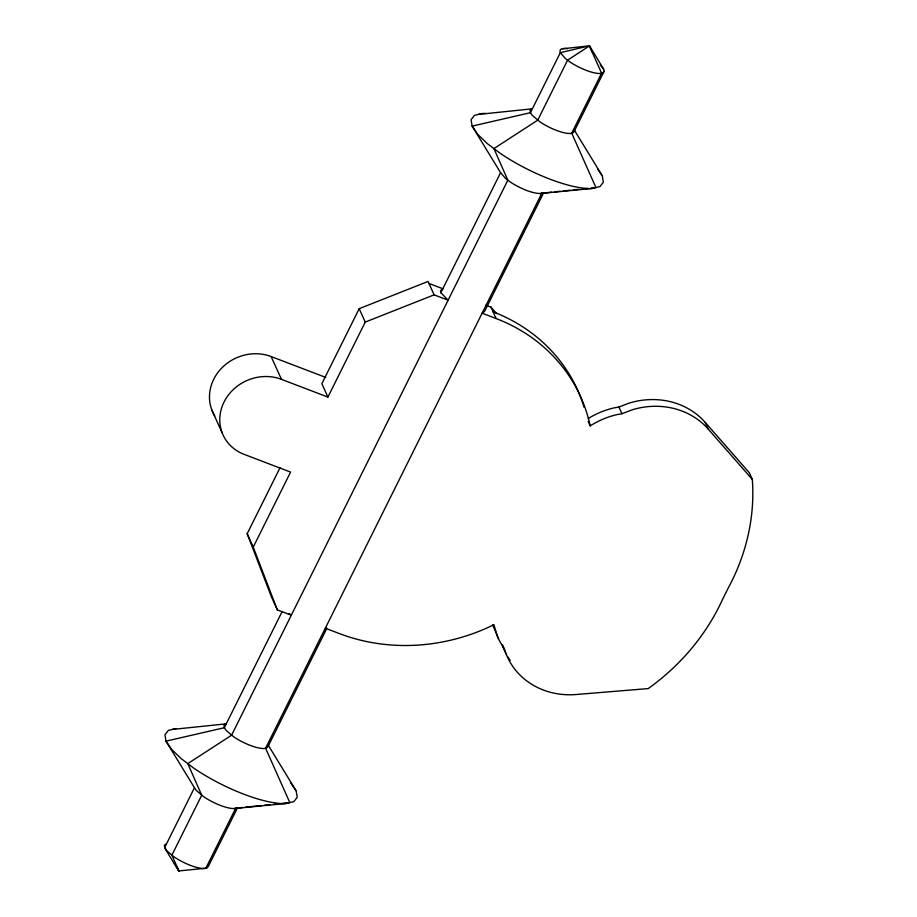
<?xml version="1.0" encoding="UTF-8"?>
<svg xmlns="http://www.w3.org/2000/svg" width="917" height="917" viewBox="0 0 917 917"><rect width="100%" height="100%" fill="white"/><g stroke="black" fill="none" stroke-linecap="round" stroke-linejoin="round"><path stroke-width="1.38" d="M289.073 613.519L291.308 615.204L277.324 609.862L271.272 596.463L247.189 533.705L280.098 467.59M434.119 294.85L428.067 281.439L359.189 308.685L321.856 383.696L327.908 397.095L365.241 322.085L434.119 294.85L448.115 300.191L440.848 292.706L440.492 290.551L442.968 288.798L428.984 283.456M277.324 609.862L253.241 547.105L290.574 472.095L244.094 454.339A43.661 39.603 -24.3 0 1 224.023 402.036A43.661 39.603 -24.3 0 1 281.427 379.329L327.908 397.095M176.075 728.534L168.361 730.413L164.934 734.712L166 741.154L194.45 787.737L164.59 847.732L178.609 870.967L205.855 868.216L235.715 808.209L242.833 807.476M282.149 611.547L224.321 727.731L166 741.154L171.513 749.292L181.073 758.554L194.049 768.343A73.349 20.667 26.5 0 0 286.081 803.498L293.795 801.63L297.223 797.32L296.157 790.878L268.429 745.498M440.848 292.706L500.579 172.694L472.129 126.122L471.063 119.68L474.49 115.37L482.204 113.502A73.349 20.667 26.5 0 1 485.632 113.433M551.805 192.146L541.844 193.178L265.586 748.215L289.806 802.593L282.688 803.338M237.56 807.728L208.331 866.462L207.185 867.895L204.617 868.514A24.45 6.889 26.5 0 1 173.932 856.799L166.424 850.449L164.235 845.589L165.369 844.156M326.521 628.993L268.062 746.449L266.916 747.882L264.348 748.513A24.45 6.889 26.5 0 1 233.663 736.787L226.155 730.436L224.321 727.731L223.966 725.588L225.112 724.143M543.689 192.696L484.589 311.425L482.113 313.178L496.097 318.531A174.643 158.4 -24.3 0 1 590.193 425.889A78.587 71.285 -24.3 0 1 616.43 414.736L621.944 413.727L632.065 409.853A74.357 67.445 -24.3 0 1 708.211 429.076L752.318 479.408A217.34 197.132 -24.3 0 1 728.316 587.854L722.573 599.374A217.34 197.132 -24.3 0 1 648.204 688.587L576.105 694.513A74.357 67.445 -24.3 0 1 504.568 649.591L502.539 645.098M592.244 52.063L589.597 45.965L603.695 69.268L604.051 71.411L574.191 131.418L573.045 132.85L570.477 133.469A24.45 6.889 26.5 0 1 539.792 121.755L532.284 115.404L530.45 112.688L530.095 110.544L531.23 109.112M604.051 71.411L602.905 72.844L600.337 73.475A24.45 6.889 26.5 0 1 569.663 61.748L565.342 58.493L560.31 52.693L559.955 50.538L561.101 49.105L563.668 48.486A24.45 6.889 26.5 0 1 567.485 48.704M589.344 45.988L567.577 60.178L537.706 120.184L493.919 148.577L507.846 180.179L231.577 735.216L187.79 763.62L201.717 795.222L171.846 855.229L179.033 871.104M588.313 418.461A78.587 71.285 -24.3 0 1 613.404 408.031L618.918 407.022L629.039 403.148A74.357 67.445 -24.3 0 1 705.184 422.382L749.292 472.702L752.318 479.408M500.579 172.694L505.599 178.494L509.932 181.761A24.45 6.889 26.5 0 0 540.606 193.476L541.844 193.178M540.606 193.476L592.21 188.466L599.913 186.587L603.352 182.288L602.286 175.846L574.558 130.466M326.647 627.881L325.317 628.202L339.301 633.544A185.555 168.304 -24.3 0 0 489.965 626.609L493.885 624.615L497.725 637.613L504.556 649.568M194.45 787.737L196.284 790.443L203.803 796.793A24.45 6.889 26.5 0 0 234.477 808.519L237.044 807.888M562.43 48.784L589.276 45.85L560.31 52.693L530.45 112.688L472.129 126.122L477.631 134.249L487.202 143.522L500.178 153.299A73.349 20.667 26.5 0 0 592.21 188.466M478.479 114.407L531.138 108.94M554.659 191.848L560.344 191.252M563.198 190.954L570.317 190.22M573.159 189.922L578.856 189.338M583.12 188.891L587.396 188.444M591.66 187.996L595.935 187.561L571.715 133.171L601.575 73.165L589.459 46.045M172.35 729.439L226.442 723.822M245.687 807.178L261.334 805.55M264.188 805.252L269.873 804.668M274.149 804.22L278.413 803.773M234.477 808.519L286.081 803.498M485.872 305.189L490.962 307.138L496.601 313.58M214.738 415.917A43.661 39.603 -24.3 0 1 221.295 368.496A43.661 39.603 -24.3 0 1 271.134 356.553L325.787 377.426M178.884 870.99L176.912 867.035M600.268 65.004L603.695 69.268M597.563 168.877L602.286 175.846M290.643 782.751L296.157 790.878M498.619 638.645L492.658 625.062M705.184 422.382L708.211 429.076M618.918 407.022L621.944 413.727M588.175 421.419L590.193 425.889M490.962 307.138L496.097 318.531M359.189 308.685L365.241 322.085M271.134 356.553L281.427 379.329M211.884 410.105L222.166 432.893M247.189 533.705L253.241 547.105M493.071 311.826A174.643 158.4 -24.3 0 1 584.095 407.308M510.23 660.412A74.357 67.445 -24.3 0 1 507.892 656.904M506.482 654.474A74.357 67.445 -24.3 0 1 502.436 645.545"/></g></svg>
